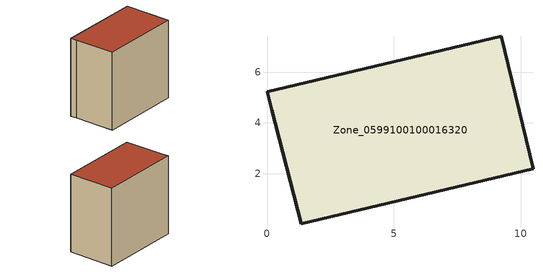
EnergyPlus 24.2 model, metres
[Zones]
Zone_0599100100016320
 floor ground (C_G): 1.35,0.03 0.19,4.53 0,5.23 9.23,7.42 10.47,2.19 z0
 wall outside (C_F): 10.47,2.19 9.23,7.42 0,5.23 0.19,4.53 1.35,0.03 10.47,2.19 z0:8.94
 roof outside (C_R): 0.19,4.53 1.35,0.03 10.47,2.19 9.23,7.42 0,5.23 z8.94
[BUILDING]
Pand.0599100100016320: North Axis=0; Terrain=City; Loads Convergence Tolerance Value=0.04; Temperature Convergence Tolerance Value=0.4; Solar Distribution=FullExterior; Maximum Number of Warmup Days=25; Minimum Number of Warmup Days=1
[Site:Location]
Rotterdam.The.Hague.AP_ZH_NLD Design_Conditions: Latitude=51.96; Longitude=4.45; Time Zone=1; Elevation=-4.5
[SITE:GROUNDTEMPERATURE:BUILDINGSURFACE]
18, 18, 18, 18, 18, 18, 18, 18, 18, 18, 18, 18
[MATERIAL] Thermal Absorptance=0.9; Solar Absorptance=0.7; Visible Absorptance=0.7
Name | Roughness | Thickness | Conductivity | Density | Specific Heat
G.TI.2015-2018 | MediumSmooth | 0.15 | 0.0428571 | 540 | 1210
F.TI.2015-2018 | Rough | 0.3 | 0.0666667 | 1920 | 840
R.TI.2015-2018 | MediumRough | 0.2 | 0.0333333 | 1500 | 1000
[CONSTRUCTION]
C_G: G.TI.2015-2018
C_F: F.TI.2015-2018
C_R: R.TI.2015-2018
[ZONE]
Zone_0599100100016320: Type=1; Multiplier=1; Ceiling Height=Autocalculate; Volume=Autocalculate; Floor Area=autocalculate; Part of Total Floor Area=Yes
[ZONEINFILTRATION:DESIGNFLOWRATE]
Infil_Zone_0599100100016320: Zone or ZoneList or Space or SpaceList=Zone_0599100100016320; Schedule=AlwaysOn; Design Flow Rate Calculation Method=Flow/Area; Flow Rate per Floor Area=0.0015; Constant Term Coefficient=1; Temperature Term Coefficient=0; Velocity Term Coefficient=0; Velocity Squared Term Coefficient=0
[HVACTEMPLATE:ZONE:IDEALLOADSAIRSYSTEM]
Zone_0599100100016320: Maximum Heating Supply Air Temperature=50; Minimum Cooling Supply Air Temperature=13; Maximum Heating Supply Air Humidity Ratio=0.0156; Minimum Cooling Supply Air Humidity Ratio=0.0077; Heating Limit=NoLimit; Cooling Limit=NoLimit; Dehumidification Control Type=ConstantSensibleHeatRatio; Cooling Sensible Heat Ratio=0.7; Dehumidification Setpoint=60; Humidification Control Type=None; Humidification Setpoint=30; Outdoor Air Method=None; Outdoor Air Flow Rate per Person=0.00944; Outdoor Air Flow Rate per Zone Floor Area=0; Outdoor Air Flow Rate per Zone=0; Demand Controlled Ventilation Type=None; Outdoor Air Economizer Type=NoEconomizer; Heat Recovery Type=None; Sensible Heat Recovery Effectiveness=0.7; Latent Heat Recovery Effectiveness=0.65
[ZONECONTROL:THERMOSTAT]
ThermostatControl_Zone_0599100100016320: Zone or ZoneList=Zone_0599100100016320; Control Type Schedule=DualSetpointControlType; Control 1=Thermostat_Zone_0599100100016320; Temperature Difference Between Cutout And Setpoint=0
[THERMOSTATSETPOINT:DUALSETPOINT]
Thermostat_Zone_0599100100016320: Heating Setpoint Temperature Schedule=HeatingSetpoint_Zone_0599100100016320; Cooling Setpoint Temperature Schedule=CoolingSetpoint_Zone_0599100100016320
[SCHEDULE:COMPACT]
HeatingSetpoint_Zone_0599100100016320: Through: 12/31, For: AllDays, Until: 24:00, 21
CoolingSetpoint_Zone_0599100100016320: Through: 12/31, For: AllDays, Until: 24:00, 24
DualSetpointControlType: Through: 12/31, For: AllDays, Until: 24:00, 4
AlwaysOn: Through: 12/31, For: AllDays, Until: 24:00, 1
